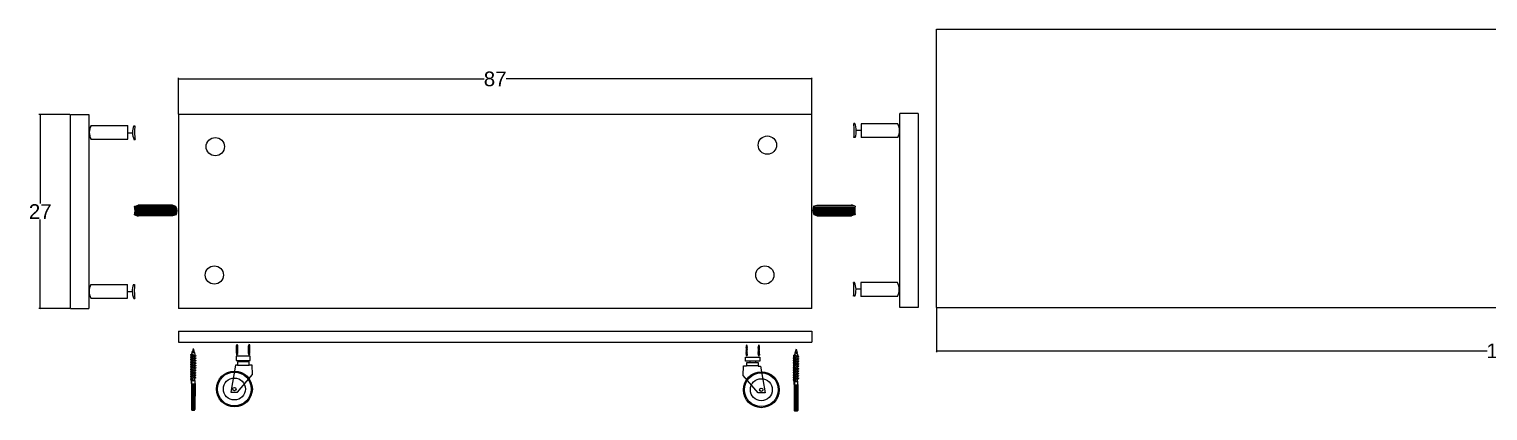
# Model space of a CAD drawing. Header units: inches. Extents: x -8 to 1551, y -417 to 323.
# Drawn here: x 332.5 to 531.7, y -35.9 to 16.2 of the extents above; entities that cross this region are included whole.
import ezdxf

# ---------------------------------------------------------------- set-up
doc = ezdxf.new("R2010")
doc.units = ezdxf.units.IN
doc.header["$MEASUREMENT"] = 0
doc.linetypes.add('HIDDEN', pattern=[0.375, 0.25, -0.125])
doc.layers.add('NASCOSTE', color=1, linetype='HIDDEN')
doc.layers.add('OGGETTO', color=7, linetype='Continuous')
doc.styles.get("Standard").update_dxf_attribs({"font": 'Arial.ttf'})
doc.dimstyles.get("Standard").update_dxf_attribs({"dimtxt": 0.18, "dimasz": 0.18, "dimexe": 0.18, "dimexo": 0.0625, "dimgap": 0.09, "dimtad": 0, "dimtih": 1, "dimtoh": 1, "dimdec": 4, "dimzin": 0, "dimdsep": 46, "dimtxsty": 'Standard', "dimcen": 0.09, "dimadec": 0, "dimazin": 0, "dimtfac": 1, "dimtdec": 4, "dimtofl": 0, "dimtmove": 0, "dimatfit": 3, "dimfxl": 1, "dimtolj": 1, "dimtzin": 0, "dimarcsym": 0})

# ---------------------------------------------------------------- blocks, each defined once
blk = doc.blocks.new('_ArchTick')
at = {"color": 0, "linetype": 'ByBlock', "const_width": 0.15}
blk.add_lwpolyline([(-0.5, -0.5), (0.5, 0.5)], dxfattribs=at)
blk = doc.blocks.new('*D7')
at = {"color": 0, "lineweight": -2, "transparency": 16777216}
for p, q in [((456.38, -21.85), (456.38, -27.91)), ((611.38, -21.85), (611.38, -27.91)), ((456.38, -27.73), (531.58, -27.73)), ((611.38, -27.73), (535.99, -27.73))]:
    blk.add_line(p, q, dxfattribs=at)
at = {"layer": 'Defpoints', "color": 0, "transparency": 16777216}
for p in [(456.38, -21.78), (611.38, -21.78), (611.38, -27.73)]:
    blk.add_point(p, dxfattribs=at)
at = {"color": 0, "lineweight": -2, "transparency": 16777216, "xscale": 0.18, "yscale": 0.18, "zscale": 0.18, "rotation": 180}
blk.add_blockref('_ArchTick', (456.38, -27.73), dxfattribs=at)
at = {"color": 0, "lineweight": -2, "transparency": 16777216, "xscale": 0.18, "yscale": 0.18, "zscale": 0.18}
blk.add_blockref('_ArchTick', (611.38, -27.73), dxfattribs=at)
at = {"color": 0, "transparency": 16777216, "insert": (533.79, -27.73), "char_height": 2, "attachment_point": 5}
blk.add_mtext('\\A1;155', dxfattribs=at)
blk = doc.blocks.new('*D8')
at = {"color": 0, "lineweight": -2, "transparency": 16777216}
for p, q in [((338.08, 4.56), (333.84, 4.56)), ((334.02, 4.56), (334.02, -7.6)), ((334.02, -21.94), (334.02, -9.78)), ((338.08, -21.94), (333.84, -21.94))]:
    blk.add_line(p, q, dxfattribs=at)
at = {"layer": 'Defpoints', "color": 0, "transparency": 16777216}
for p in [(334.02, 4.56), (338.14, 4.56), (338.14, -21.94)]:
    blk.add_point(p, dxfattribs=at)
at = {"color": 0, "lineweight": -2, "transparency": 16777216, "xscale": 0.18, "yscale": 0.18, "zscale": 0.18}
for p, rotation in [((334.02, 4.56), 90), ((334.02, -21.94), 270)]:
    blk.add_blockref('_ArchTick', p, dxfattribs=dict(at, rotation=rotation))
at = {"color": 0, "transparency": 16777216, "insert": (334.02, -8.69), "char_height": 2, "attachment_point": 5}
blk.add_mtext('\\A1;27', dxfattribs=at)
blk = doc.blocks.new('*D9')
at = {"color": 0, "lineweight": -2, "transparency": 16777216}
for p, q in [((352.88, 4.62), (352.88, 9.59)), ((352.88, 9.41), (394.62, 9.41)), ((439.38, 9.41), (397.64, 9.41)), ((439.38, 4.62), (439.38, 9.59))]:
    blk.add_line(p, q, dxfattribs=at)
at = {"layer": 'Defpoints', "color": 0, "transparency": 16777216}
for p in [(439.38, 9.41), (352.88, 4.56), (439.38, 4.56)]:
    blk.add_point(p, dxfattribs=at)
at = {"color": 0, "lineweight": -2, "transparency": 16777216, "xscale": 0.18, "yscale": 0.18, "zscale": 0.18, "rotation": 180}
blk.add_blockref('_ArchTick', (352.88, 9.41), dxfattribs=at)
at = {"color": 0, "lineweight": -2, "transparency": 16777216, "xscale": 0.18, "yscale": 0.18, "zscale": 0.18}
blk.add_blockref('_ArchTick', (439.38, 9.41), dxfattribs=at)
at = {"color": 0, "transparency": 16777216, "insert": (396.13, 9.41), "char_height": 2, "attachment_point": 5}
blk.add_mtext('\\A1;87', dxfattribs=at)

msp = doc.modelspace()

# ---------------------------------------------------------------- linework, layer by layer
for p, q in [((456.38, -21.78), (456.38, 16.22)), ((456.38, 16.22), (611.38, 16.22)), ((338.14, -21.94), (338.14, 4.56)), ((338.14, 4.56), (340.64, 4.56)), ((340.64, 4.56), (340.64, -21.94)), ((439.38, 4.56), (352.88, 4.56)), ((352.88, 4.56), (352.88, -21.94)), ((439.38, -21.94), (439.38, 4.56)), ((453.88, 4.72), (451.38, 4.72)), ((451.38, -21.78), (451.38, 4.72)), ((453.88, 4.72), (453.88, -21.78)), ((340.97, 3.05), (345.97, 3.05)), ((345.97, 1.17), (345.97, 3.05)), ((345.97, 2.08), (346.62, 2.08)), ((346.79, 3.03), (346.79, 3.03)), ((346.79, 3.03), (346.94, 3.03)), ((445.25, 3.32), (445.1, 3.32)), ((446.09, 2.38), (445.44, 2.38)), ((451.09, 3.3), (446.09, 3.3)), ((446.09, 3.3), (446.09, 1.41)), ((340.97, 1.17), (345.97, 1.17)), ((346.82, 1.15), (346.97, 1.15)), ((445.27, 1.44), (445.12, 1.44)), ((445.28, 1.44), (445.27, 1.44)), ((451.09, 1.41), (446.09, 1.41)), ((346.9, -8.02), (347.39, -7.84)), ((352.09, -7.81), (347.39, -7.84)), ((352.55, -7.99), (352.09, -7.81)), ((439.6, -7.98), (440.1, -7.8)), ((439.82, -7.9), (445.1, -7.88)), ((440.1, -7.8), (444.79, -7.78)), ((445.29, -7.95), (444.79, -7.78)), ((352.55, -7.99), (346.9, -8.02)), ((346.9, -9.16), (347.4, -9.33)), ((352.63, -8.17), (346.93, -8.18)), ((352.63, -9.03), (346.93, -9.04)), ((352.69, -8.34), (346.95, -8.35)), ((352.68, -8.86), (346.95, -8.87)), ((352.71, -8.51), (346.96, -8.52)), ((352.71, -8.69), (346.96, -8.7)), ((352.37, -9.21), (347.1, -9.23)), ((352.1, -9.3), (347.4, -9.33)), ((352.59, -9.13), (352.1, -9.3)), ((439.48, -8.42), (445.23, -8.41)), ((439.48, -8.6), (445.23, -8.59)), ((439.51, -8.25), (445.24, -8.24)), ((439.51, -8.77), (445.24, -8.76)), ((439.56, -8.08), (445.26, -8.07)), ((439.56, -8.94), (445.26, -8.93)), ((439.64, -9.11), (445.29, -9.09)), ((439.64, -9.11), (440.1, -9.29)), ((440.1, -9.29), (444.8, -9.27)), ((445.29, -9.09), (444.8, -9.27)), ((340.93, -18.64), (345.93, -18.64)), ((345.93, -20.53), (345.93, -18.64)), ((345.93, -19.61), (346.58, -19.61)), ((346.74, -18.67), (346.75, -18.67)), ((346.75, -18.67), (346.9, -18.67)), ((445.2, -18.37), (445.05, -18.37)), ((446.05, -19.31), (445.4, -19.31)), ((451.05, -18.4), (446.05, -18.4)), ((446.05, -18.4), (446.05, -20.28)), ((340.93, -20.53), (345.93, -20.53)), ((346.78, -20.55), (346.93, -20.55)), ((445.23, -20.26), (445.08, -20.26)), ((445.23, -20.26), (445.23, -20.26)), ((451.05, -20.28), (446.05, -20.28)), ((453.88, -21.78), (451.38, -21.78)), ((456.38, -21.78), (611.38, -21.78)), ((338.14, -21.94), (340.64, -21.94)), ((439.38, -21.94), (352.88, -21.94)), ((352.88, -25.03), (439.38, -25.03)), ((352.88, -25.03), (352.88, -26.53)), ((439.38, -25.03), (439.38, -26.53)), ((352.88, -26.53), (439.38, -26.53)), ((360.66, -29.69), (360.02, -33.35)), ((360.97, -29.69), (360.66, -29.69)), ((360.8, -28.19), (360.8, -28.23)), ((360.95, -28.19), (360.95, -28.23)), ((361.32, -29.05), (361.34, -29.21)), ((362.1, -29), (362.1, -29.24)), ((362.46, -28.19), (362.46, -28.23)), ((362.95, -29.66), (362.57, -29.66)), ((362.6, -28.19), (362.6, -28.23)), ((363, -30.96), (362.95, -29.66)), ((430, -31.07), (430.05, -29.77)), ((430.05, -29.77), (430.43, -29.77)), ((430.4, -28.29), (430.4, -28.34)), ((430.54, -28.29), (430.54, -28.34)), ((430.9, -29.1), (430.9, -29.34)), ((431.68, -29.15), (431.66, -29.32)), ((432.04, -29.79), (432.34, -29.79)), ((432.06, -28.29), (432.06, -28.33)), ((432.2, -28.29), (432.2, -28.33)), ((432.34, -29.79), (432.98, -33.45)), ((360.97, -33.35), (363, -30.96)), ((432.04, -33.45), (430, -31.07)), ((360.02, -33.35), (360.97, -33.35)), ((432.98, -33.45), (432.04, -33.45))]:
    msp.add_line(p, q)
at = {"color": 7}
for p, q in [((354.78, -27.88), (354.69, -28.15)), ((354.91, -27.93), (354.73, -27.86)), ((354.73, -27.86), (355.1, -27.92)), ((354.91, -27.39), (354.8, -27.81)), ((354.94, -27.86), (354.8, -27.81)), ((354.91, -27.39), (355.05, -27.9)), ((354.94, -27.86), (355.1, -27.92)), ((360.77, -27.04), (360.82, -27.01)), ((360.88, -27.08), (360.77, -27.04)), ((360.77, -27.04), (360.99, -27.08)), ((360.77, -27.14), (360.82, -27.11)), ((360.88, -27.18), (360.77, -27.14)), ((360.77, -27.14), (360.99, -27.17)), ((360.77, -27.24), (360.82, -27.21)), ((360.88, -27.28), (360.77, -27.24)), ((360.77, -27.24), (360.99, -27.27)), ((360.77, -27.33), (360.82, -27.3)), ((360.88, -27.37), (360.77, -27.33)), ((360.77, -27.33), (360.99, -27.37)), ((360.77, -27.43), (360.82, -27.4)), ((360.88, -27.47), (360.77, -27.43)), ((360.77, -27.43), (360.99, -27.46)), ((360.77, -27.52), (360.82, -27.49)), ((360.88, -27.56), (360.77, -27.52)), ((360.77, -27.52), (360.99, -27.56)), ((360.77, -27.62), (360.82, -27.59)), ((360.88, -27.66), (360.77, -27.62)), ((360.77, -27.62), (360.99, -27.65)), ((360.77, -27.72), (360.82, -27.69)), ((360.88, -27.76), (360.77, -27.72)), ((360.77, -27.72), (360.99, -27.75)), ((360.77, -27.81), (360.82, -27.78)), ((360.88, -27.85), (360.77, -27.81)), ((360.77, -27.81), (360.99, -27.85)), ((360.77, -27.91), (360.82, -27.88)), ((360.8, -27.11), (360.8, -27.06)), ((360.8, -27.21), (360.8, -27.16)), ((360.8, -27.3), (360.8, -27.25)), ((360.8, -27.4), (360.8, -27.35)), ((360.8, -27.49), (360.8, -27.44)), ((360.8, -27.59), (360.8, -27.54)), ((360.8, -27.69), (360.8, -27.64)), ((360.8, -27.78), (360.8, -27.73)), ((360.8, -27.88), (360.8, -27.83)), ((360.85, -26.93), (360.82, -27.01)), ((360.9, -27.04), (360.82, -27.01)), ((360.82, -27.11), (360.82, -27.06)), ((360.9, -27.14), (360.82, -27.11)), ((360.82, -27.21), (360.82, -27.16)), ((360.9, -27.24), (360.82, -27.21)), ((360.82, -27.3), (360.82, -27.25)), ((360.9, -27.33), (360.82, -27.3)), ((360.82, -27.4), (360.82, -27.35)), ((360.9, -27.43), (360.82, -27.4)), ((360.82, -27.49), (360.82, -27.44)), ((360.9, -27.52), (360.82, -27.49)), ((360.82, -27.59), (360.82, -27.54)), ((360.9, -27.62), (360.82, -27.59)), ((360.82, -27.69), (360.82, -27.64)), ((360.9, -27.71), (360.82, -27.69)), ((360.82, -27.78), (360.82, -27.73)), ((360.9, -27.81), (360.82, -27.78)), ((360.82, -27.88), (360.82, -27.83)), ((360.9, -27.91), (360.82, -27.88)), ((360.88, -26.95), (360.83, -26.93)), ((360.83, -26.93), (360.94, -26.95)), ((360.88, -26.79), (360.85, -26.91)), ((360.89, -26.93), (360.85, -26.91)), ((360.88, -26.79), (360.92, -26.94)), ((360.88, -26.95), (360.92, -26.96)), ((360.88, -27.08), (360.95, -27.11)), ((360.88, -27.18), (360.95, -27.2)), ((360.88, -27.28), (360.95, -27.3)), ((360.88, -27.37), (360.95, -27.4)), ((360.88, -27.47), (360.95, -27.49)), ((360.88, -27.56), (360.95, -27.59)), ((360.88, -27.66), (360.95, -27.68)), ((360.88, -27.76), (360.95, -27.78)), ((360.88, -27.85), (360.95, -27.88)), ((360.89, -26.93), (360.94, -26.95)), ((360.9, -27.04), (360.99, -27.08)), ((360.9, -27.14), (360.99, -27.17)), ((360.9, -27.24), (360.99, -27.27)), ((360.9, -27.33), (360.99, -27.37)), ((360.9, -27.43), (360.99, -27.46)), ((360.9, -27.52), (360.99, -27.56)), ((360.9, -27.62), (360.99, -27.65)), ((360.9, -27.71), (360.99, -27.75)), ((360.9, -27.81), (360.99, -27.85)), ((360.92, -26.96), (360.94, -26.95)), ((360.93, -26.95), (360.95, -27.04)), ((360.95, -27.04), (360.95, -27.06)), ((360.95, -27.11), (360.99, -27.08)), ((360.95, -27.11), (360.95, -27.16)), ((360.95, -27.2), (360.99, -27.17)), ((360.95, -27.2), (360.95, -27.25)), ((360.95, -27.3), (360.99, -27.27)), ((360.95, -27.3), (360.95, -27.35)), ((360.95, -27.4), (360.99, -27.37)), ((360.95, -27.4), (360.95, -27.45)), ((360.95, -27.49), (360.99, -27.46)), ((360.95, -27.49), (360.95, -27.54)), ((360.95, -27.59), (360.99, -27.56)), ((360.95, -27.59), (360.95, -27.64)), ((360.95, -27.68), (360.99, -27.65)), ((360.95, -27.68), (360.95, -27.73)), ((360.95, -27.78), (360.99, -27.75)), ((360.95, -27.78), (360.95, -27.83)), ((360.95, -27.88), (360.99, -27.85)), ((360.95, -27.88), (360.95, -27.93)), ((362.43, -27.05), (362.48, -27.02)), ((362.54, -27.09), (362.43, -27.05)), ((362.43, -27.05), (362.65, -27.08)), ((362.43, -27.14), (362.47, -27.11)), ((362.54, -27.18), (362.43, -27.14)), ((362.43, -27.14), (362.65, -27.18)), ((362.43, -27.24), (362.47, -27.21)), ((362.54, -27.28), (362.43, -27.24)), ((362.43, -27.24), (362.65, -27.27)), ((362.43, -27.34), (362.47, -27.31)), ((362.54, -27.38), (362.43, -27.34)), ((362.43, -27.34), (362.65, -27.37)), ((362.43, -27.43), (362.47, -27.4)), ((362.54, -27.47), (362.43, -27.43)), ((362.43, -27.43), (362.65, -27.47)), ((362.43, -27.53), (362.47, -27.5)), ((362.54, -27.57), (362.43, -27.53)), ((362.43, -27.53), (362.65, -27.56)), ((362.43, -27.62), (362.47, -27.59)), ((362.54, -27.66), (362.43, -27.62)), ((362.43, -27.62), (362.65, -27.66)), ((362.43, -27.72), (362.47, -27.69)), ((362.54, -27.76), (362.43, -27.72)), ((362.43, -27.72), (362.65, -27.75)), ((362.43, -27.82), (362.47, -27.79)), ((362.54, -27.86), (362.43, -27.82)), ((362.43, -27.82), (362.65, -27.85)), ((362.46, -27.11), (362.46, -27.06)), ((362.46, -27.21), (362.46, -27.16)), ((362.46, -27.31), (362.46, -27.26)), ((362.46, -27.4), (362.46, -27.35)), ((362.46, -27.5), (362.46, -27.45)), ((362.46, -27.59), (362.46, -27.54)), ((362.46, -27.69), (362.46, -27.64)), ((362.46, -27.79), (362.46, -27.74)), ((362.46, -27.88), (362.46, -27.83)), ((362.47, -27.21), (362.47, -27.16)), ((362.56, -27.24), (362.47, -27.21)), ((362.47, -27.31), (362.47, -27.26)), ((362.55, -27.34), (362.47, -27.31)), ((362.47, -27.4), (362.47, -27.35)), ((362.55, -27.43), (362.47, -27.4)), ((362.47, -27.5), (362.47, -27.45)), ((362.55, -27.53), (362.47, -27.5)), ((362.47, -27.59), (362.47, -27.54)), ((362.55, -27.62), (362.47, -27.59)), ((362.47, -27.69), (362.47, -27.64)), ((362.55, -27.72), (362.47, -27.69)), ((362.47, -27.79), (362.47, -27.74)), ((362.55, -27.81), (362.47, -27.79)), ((362.47, -27.88), (362.47, -27.83)), ((362.5, -26.94), (362.48, -27.02)), ((362.56, -27.05), (362.48, -27.02)), ((362.47, -27.11), (362.48, -27.06)), ((362.56, -27.14), (362.47, -27.11)), ((362.54, -26.95), (362.49, -26.93)), ((362.49, -26.93), (362.6, -26.95)), ((362.54, -26.8), (362.51, -26.92)), ((362.55, -26.93), (362.51, -26.92)), ((362.54, -26.8), (362.58, -26.94)), ((362.54, -26.95), (362.57, -26.96)), ((362.54, -27.09), (362.61, -27.11)), ((362.54, -27.18), (362.61, -27.21)), ((362.54, -27.28), (362.61, -27.3)), ((362.54, -27.38), (362.61, -27.4)), ((362.54, -27.47), (362.6, -27.5)), ((362.54, -27.57), (362.6, -27.59)), ((362.54, -27.66), (362.6, -27.69)), ((362.54, -27.76), (362.6, -27.78)), ((362.54, -27.86), (362.6, -27.88)), ((362.55, -26.93), (362.6, -26.95)), ((362.55, -27.34), (362.65, -27.37)), ((362.55, -27.43), (362.65, -27.47)), ((362.55, -27.53), (362.65, -27.56)), ((362.55, -27.62), (362.65, -27.66)), ((362.55, -27.72), (362.65, -27.75)), ((362.55, -27.81), (362.65, -27.85)), ((362.56, -27.05), (362.65, -27.08)), ((362.56, -27.14), (362.65, -27.18)), ((362.56, -27.24), (362.65, -27.27)), ((362.57, -26.96), (362.6, -26.95)), ((362.58, -26.96), (362.61, -27.04)), ((362.6, -27.59), (362.65, -27.56)), ((362.6, -27.59), (362.6, -27.64)), ((362.6, -27.69), (362.65, -27.66)), ((362.6, -27.69), (362.6, -27.74)), ((362.6, -27.78), (362.65, -27.75)), ((362.6, -27.78), (362.6, -27.83)), ((362.6, -27.88), (362.65, -27.85)), ((362.6, -27.88), (362.6, -27.93)), ((362.61, -27.04), (362.61, -27.07)), ((362.61, -27.11), (362.65, -27.08)), ((362.61, -27.11), (362.61, -27.16)), ((362.61, -27.21), (362.65, -27.18)), ((362.61, -27.21), (362.61, -27.26)), ((362.61, -27.3), (362.65, -27.27)), ((362.61, -27.3), (362.61, -27.35)), ((362.61, -27.4), (362.65, -27.37)), ((362.61, -27.4), (362.6, -27.45)), ((362.6, -27.5), (362.65, -27.47)), ((362.6, -27.5), (362.6, -27.55)), ((430.57, -27.15), (430.35, -27.19)), ((430.45, -27.15), (430.35, -27.19)), ((430.4, -27.22), (430.35, -27.19)), ((430.57, -27.25), (430.35, -27.28)), ((430.45, -27.25), (430.35, -27.28)), ((430.4, -27.31), (430.35, -27.28)), ((430.57, -27.34), (430.35, -27.38)), ((430.45, -27.34), (430.35, -27.38)), ((430.4, -27.41), (430.35, -27.38)), ((430.45, -27.44), (430.35, -27.47)), ((430.57, -27.44), (430.35, -27.47)), ((430.4, -27.5), (430.35, -27.47)), ((430.45, -27.53), (430.35, -27.57)), ((430.57, -27.54), (430.35, -27.57)), ((430.4, -27.6), (430.35, -27.57)), ((430.45, -27.63), (430.35, -27.67)), ((430.57, -27.63), (430.35, -27.67)), ((430.4, -27.7), (430.35, -27.67)), ((430.45, -27.73), (430.35, -27.76)), ((430.57, -27.73), (430.35, -27.76)), ((430.4, -27.79), (430.35, -27.76)), ((430.45, -27.82), (430.35, -27.86)), ((430.57, -27.82), (430.35, -27.86)), ((430.4, -27.89), (430.35, -27.86)), ((430.42, -27.06), (430.4, -27.14)), ((430.4, -27.14), (430.4, -27.17)), ((430.46, -27.19), (430.4, -27.22)), ((430.4, -27.22), (430.4, -27.27)), ((430.46, -27.29), (430.4, -27.31)), ((430.4, -27.31), (430.4, -27.36)), ((430.46, -27.38), (430.4, -27.41)), ((430.4, -27.41), (430.4, -27.46)), ((430.46, -27.48), (430.4, -27.5)), ((430.4, -27.5), (430.4, -27.55)), ((430.46, -27.58), (430.4, -27.6)), ((430.4, -27.6), (430.4, -27.65)), ((430.46, -27.67), (430.4, -27.7)), ((430.4, -27.7), (430.4, -27.75)), ((430.46, -27.77), (430.4, -27.79)), ((430.4, -27.79), (430.4, -27.84)), ((430.46, -27.86), (430.4, -27.89)), ((430.52, -27.04), (430.41, -27.05)), ((430.45, -27.04), (430.41, -27.05)), ((430.43, -27.07), (430.41, -27.05)), ((430.46, -26.9), (430.42, -27.05)), ((430.46, -27.06), (430.43, -27.07)), ((430.45, -27.04), (430.49, -27.02)), ((430.45, -27.15), (430.53, -27.12)), ((430.45, -27.25), (430.53, -27.22)), ((430.45, -27.34), (430.53, -27.31)), ((430.45, -27.44), (430.53, -27.41)), ((430.45, -27.53), (430.53, -27.51)), ((430.45, -27.63), (430.53, -27.6)), ((430.45, -27.73), (430.53, -27.7)), ((430.45, -27.82), (430.53, -27.79)), ((430.46, -26.9), (430.49, -27.02)), ((430.46, -27.06), (430.52, -27.04)), ((430.46, -27.19), (430.57, -27.15)), ((430.46, -27.29), (430.57, -27.25)), ((430.46, -27.38), (430.57, -27.34)), ((430.46, -27.48), (430.57, -27.44)), ((430.46, -27.58), (430.57, -27.54)), ((430.46, -27.67), (430.57, -27.63)), ((430.46, -27.77), (430.57, -27.73)), ((430.46, -27.86), (430.57, -27.82)), ((430.5, -27.04), (430.53, -27.12)), ((430.57, -27.15), (430.53, -27.12)), ((430.53, -27.22), (430.53, -27.17)), ((430.57, -27.25), (430.53, -27.22)), ((430.53, -27.31), (430.53, -27.26)), ((430.57, -27.34), (430.53, -27.31)), ((430.53, -27.41), (430.53, -27.36)), ((430.57, -27.44), (430.53, -27.41)), ((430.53, -27.51), (430.53, -27.46)), ((430.57, -27.54), (430.53, -27.51)), ((430.53, -27.6), (430.53, -27.55)), ((430.57, -27.63), (430.53, -27.6)), ((430.53, -27.7), (430.53, -27.65)), ((430.57, -27.73), (430.53, -27.7)), ((430.53, -27.79), (430.53, -27.74)), ((430.57, -27.82), (430.53, -27.79)), ((430.53, -27.89), (430.53, -27.84)), ((430.54, -27.22), (430.54, -27.17)), ((430.54, -27.31), (430.54, -27.26)), ((430.54, -27.41), (430.54, -27.36)), ((430.54, -27.51), (430.54, -27.46)), ((430.54, -27.6), (430.54, -27.55)), ((430.54, -27.7), (430.54, -27.65)), ((430.54, -27.79), (430.54, -27.74)), ((430.54, -27.89), (430.54, -27.84)), ((432.23, -27.15), (432.01, -27.18)), ((432.1, -27.15), (432.01, -27.18)), ((432.05, -27.21), (432.01, -27.18)), ((432.23, -27.24), (432.01, -27.28)), ((432.1, -27.24), (432.01, -27.28)), ((432.05, -27.31), (432.01, -27.28)), ((432.23, -27.34), (432.01, -27.37)), ((432.1, -27.34), (432.01, -27.37)), ((432.05, -27.4), (432.01, -27.37)), ((432.1, -27.43), (432.01, -27.47)), ((432.23, -27.44), (432.01, -27.47)), ((432.05, -27.5), (432.01, -27.47)), ((432.1, -27.53), (432.01, -27.57)), ((432.23, -27.53), (432.01, -27.57)), ((432.05, -27.6), (432.01, -27.57)), ((432.1, -27.63), (432.01, -27.66)), ((432.23, -27.63), (432.01, -27.66)), ((432.05, -27.69), (432.01, -27.66)), ((432.1, -27.72), (432.01, -27.76)), ((432.23, -27.72), (432.01, -27.76)), ((432.05, -27.79), (432.01, -27.76)), ((432.1, -27.82), (432.01, -27.85)), ((432.23, -27.82), (432.01, -27.85)), ((432.05, -27.88), (432.01, -27.85)), ((432.08, -27.06), (432.05, -27.14)), ((432.05, -27.14), (432.05, -27.17)), ((432.12, -27.19), (432.05, -27.21)), ((432.05, -27.21), (432.05, -27.26)), ((432.12, -27.28), (432.05, -27.31)), ((432.05, -27.31), (432.05, -27.36)), ((432.12, -27.38), (432.05, -27.4)), ((432.05, -27.4), (432.05, -27.45)), ((432.12, -27.48), (432.05, -27.5)), ((432.05, -27.5), (432.05, -27.55)), ((432.12, -27.57), (432.05, -27.6)), ((432.05, -27.6), (432.05, -27.65)), ((432.12, -27.67), (432.05, -27.69)), ((432.05, -27.69), (432.05, -27.74)), ((432.12, -27.76), (432.05, -27.79)), ((432.05, -27.79), (432.05, -27.84)), ((432.12, -27.86), (432.05, -27.88)), ((432.17, -27.03), (432.06, -27.05)), ((432.11, -27.03), (432.06, -27.05)), ((432.09, -27.06), (432.06, -27.05)), ((432.12, -26.9), (432.08, -27.04)), ((432.12, -27.05), (432.09, -27.06)), ((432.1, -27.15), (432.18, -27.12)), ((432.1, -27.24), (432.18, -27.21)), ((432.1, -27.34), (432.18, -27.31)), ((432.1, -27.43), (432.18, -27.41)), ((432.1, -27.53), (432.18, -27.5)), ((432.1, -27.63), (432.18, -27.6)), ((432.1, -27.72), (432.18, -27.69)), ((432.1, -27.82), (432.18, -27.79)), ((432.11, -27.03), (432.15, -27.02)), ((432.12, -26.9), (432.15, -27.02)), ((432.12, -27.05), (432.17, -27.03)), ((432.12, -27.19), (432.23, -27.15)), ((432.12, -27.28), (432.23, -27.24)), ((432.12, -27.38), (432.23, -27.34)), ((432.12, -27.48), (432.23, -27.44)), ((432.12, -27.57), (432.23, -27.53)), ((432.12, -27.67), (432.23, -27.63)), ((432.12, -27.76), (432.23, -27.72)), ((432.12, -27.86), (432.23, -27.82)), ((432.16, -27.04), (432.18, -27.12)), ((432.23, -27.15), (432.18, -27.12)), ((432.18, -27.21), (432.18, -27.16)), ((432.23, -27.24), (432.18, -27.21)), ((432.18, -27.31), (432.18, -27.26)), ((432.23, -27.34), (432.18, -27.31)), ((432.18, -27.41), (432.18, -27.36)), ((432.23, -27.44), (432.18, -27.41)), ((432.18, -27.5), (432.18, -27.45)), ((432.23, -27.53), (432.18, -27.5)), ((432.18, -27.6), (432.18, -27.55)), ((432.23, -27.63), (432.18, -27.6)), ((432.18, -27.69), (432.18, -27.64)), ((432.23, -27.72), (432.18, -27.69)), ((432.18, -27.79), (432.18, -27.74)), ((432.23, -27.82), (432.18, -27.79)), ((432.18, -27.89), (432.18, -27.84)), ((432.2, -27.21), (432.2, -27.16)), ((432.2, -27.31), (432.2, -27.26)), ((432.2, -27.41), (432.2, -27.36)), ((432.2, -27.5), (432.2, -27.45)), ((432.2, -27.6), (432.2, -27.55)), ((432.2, -27.69), (432.2, -27.64)), ((432.2, -27.79), (432.2, -27.74)), ((432.2, -27.89), (432.2, -27.84)), ((437.21, -27.5), (437.1, -27.92)), ((437.21, -27.5), (437.35, -28.01)), ((354.53, -28.92), (354.69, -28.82)), ((354.91, -29.06), (354.53, -28.92)), ((354.53, -28.92), (355.29, -29.04)), ((354.53, -29.25), (354.69, -29.15)), ((354.91, -29.39), (354.53, -29.25)), ((354.53, -29.25), (355.29, -29.37)), ((354.53, -29.59), (354.68, -29.48)), ((354.91, -29.72), (354.53, -29.59)), ((354.53, -29.59), (355.29, -29.7)), ((354.53, -29.92), (354.68, -29.81)), ((354.54, -28.26), (354.69, -28.15)), ((354.91, -28.4), (354.54, -28.26)), ((354.54, -28.26), (355.29, -28.38)), ((354.54, -28.59), (354.69, -28.49)), ((354.91, -28.73), (354.54, -28.59)), ((354.54, -28.59), (355.29, -28.71)), ((354.63, -28.49), (354.63, -28.31)), ((354.63, -28.82), (354.63, -28.65)), ((354.63, -29.15), (354.63, -28.98)), ((354.63, -29.48), (354.63, -29.31)), ((354.63, -29.81), (354.63, -29.64)), ((354.68, -29.48), (354.68, -29.31)), ((354.96, -29.58), (354.68, -29.48)), ((354.68, -29.81), (354.68, -29.64)), ((354.96, -29.91), (354.68, -29.81)), ((354.96, -28.26), (354.69, -28.15)), ((354.69, -28.49), (354.69, -28.31)), ((354.96, -28.59), (354.69, -28.49)), ((354.69, -28.82), (354.69, -28.65)), ((354.96, -28.92), (354.69, -28.82)), ((354.69, -29.15), (354.69, -28.98)), ((354.96, -29.25), (354.69, -29.15)), ((354.91, -27.93), (355.03, -27.97)), ((354.91, -28.4), (355.14, -28.48)), ((354.91, -28.73), (355.14, -28.81)), ((354.91, -29.06), (355.14, -29.14)), ((354.91, -29.39), (355.14, -29.47)), ((354.91, -29.72), (355.14, -29.81)), ((354.96, -28.26), (355.29, -28.38)), ((354.96, -28.59), (355.29, -28.71)), ((354.96, -28.92), (355.29, -29.04)), ((354.96, -29.25), (355.29, -29.37)), ((354.96, -29.58), (355.29, -29.7)), ((355.03, -27.97), (355.1, -27.92)), ((355.06, -27.95), (355.14, -28.23)), ((355.14, -28.23), (355.14, -28.32)), ((355.14, -28.48), (355.29, -28.38)), ((355.14, -28.48), (355.14, -28.65)), ((355.14, -28.81), (355.29, -28.71)), ((355.14, -28.81), (355.14, -28.98)), ((355.14, -29.14), (355.29, -29.04)), ((355.14, -29.14), (355.14, -29.31)), ((355.14, -29.47), (355.29, -29.37)), ((355.14, -29.47), (355.14, -29.65)), ((355.14, -29.81), (355.29, -29.7)), ((355.14, -29.81), (355.14, -29.98)), ((360.88, -27.95), (360.77, -27.91)), ((360.77, -27.91), (360.99, -27.94)), ((360.77, -28), (360.82, -27.97)), ((360.77, -28), (360.88, -28.02)), ((360.87, -28.04), (360.77, -28)), ((360.8, -28.05), (360.8, -27.92)), ((360.82, -28.05), (360.82, -27.92)), ((360.87, -27.99), (360.82, -27.97)), ((360.88, -27.95), (360.95, -27.97)), ((360.9, -27.91), (360.99, -27.94)), ((360.95, -27.97), (360.99, -27.94)), ((360.95, -28.06), (360.95, -27.97)), ((362.43, -27.91), (362.47, -27.88)), ((362.54, -27.95), (362.43, -27.91)), ((362.43, -27.91), (362.65, -27.95)), ((362.43, -28.01), (362.47, -27.98)), ((362.43, -28.01), (362.54, -28.03)), ((362.52, -28.04), (362.43, -28.01)), ((362.46, -28.06), (362.46, -27.93)), ((362.55, -27.91), (362.47, -27.88)), ((362.47, -28.06), (362.47, -27.93)), ((362.53, -28), (362.47, -27.98)), ((362.54, -27.95), (362.6, -27.98)), ((362.55, -27.91), (362.65, -27.95)), ((362.6, -27.98), (362.65, -27.95)), ((362.6, -28.06), (362.6, -27.98)), ((430.57, -27.92), (430.35, -27.95)), ((430.45, -27.92), (430.35, -27.95)), ((430.4, -27.98), (430.35, -27.95)), ((430.45, -28.01), (430.35, -28.05)), ((430.57, -28.02), (430.35, -28.05)), ((430.4, -28.08), (430.35, -28.05)), ((430.4, -27.89), (430.4, -27.94)), ((430.46, -27.96), (430.4, -27.98)), ((430.4, -27.98), (430.4, -28.03)), ((430.46, -28.06), (430.4, -28.08)), ((430.4, -28.16), (430.4, -28.08)), ((430.45, -27.92), (430.53, -27.89)), ((430.45, -28.01), (430.53, -27.99)), ((430.46, -27.96), (430.57, -27.92)), ((430.46, -28.06), (430.57, -28.02)), ((430.57, -28.11), (430.46, -28.13)), ((430.48, -28.1), (430.53, -28.08)), ((430.48, -28.15), (430.57, -28.11)), ((430.57, -27.92), (430.53, -27.89)), ((430.53, -27.99), (430.53, -27.94)), ((430.57, -28.02), (430.53, -27.99)), ((430.53, -28.16), (430.53, -28.03)), ((430.57, -28.11), (430.53, -28.08)), ((430.54, -27.99), (430.54, -27.94)), ((430.54, -28.16), (430.54, -28.03)), ((432.11, -27.91), (432.01, -27.95)), ((432.23, -27.92), (432.01, -27.95)), ((432.05, -27.98), (432.01, -27.95)), ((432.11, -28.01), (432.01, -28.04)), ((432.23, -28.01), (432.01, -28.04)), ((432.05, -28.08), (432.01, -28.04)), ((432.05, -27.88), (432.05, -27.93)), ((432.12, -27.96), (432.05, -27.98)), ((432.05, -27.98), (432.05, -28.03)), ((432.12, -28.05), (432.05, -28.08)), ((432.06, -28.16), (432.05, -28.08)), ((432.11, -27.91), (432.18, -27.89)), ((432.11, -28.01), (432.19, -27.98)), ((432.12, -27.96), (432.23, -27.92)), ((432.12, -28.05), (432.23, -28.01)), ((432.23, -28.11), (432.12, -28.13)), ((432.13, -28.1), (432.18, -28.08)), ((432.14, -28.14), (432.23, -28.11)), ((432.23, -27.92), (432.18, -27.89)), ((432.19, -27.98), (432.18, -27.93)), ((432.23, -28.01), (432.19, -27.98)), ((432.19, -28.16), (432.19, -28.03)), ((432.23, -28.11), (432.18, -28.08)), ((432.2, -27.98), (432.2, -27.93)), ((432.2, -28.16), (432.2, -28.03)), ((436.83, -28.7), (436.99, -28.6)), ((437.21, -28.84), (436.83, -28.7)), ((436.83, -28.7), (437.59, -28.82)), ((436.83, -29.03), (436.98, -28.93)), ((437.21, -29.17), (436.83, -29.03)), ((436.83, -29.03), (437.59, -29.15)), ((436.83, -29.37), (436.98, -29.26)), ((437.21, -29.5), (436.83, -29.37)), ((436.83, -29.37), (437.59, -29.48)), ((436.83, -29.7), (436.98, -29.59)), ((437.21, -29.83), (436.83, -29.7)), ((436.83, -29.7), (437.59, -29.81)), ((436.84, -28.37), (436.99, -28.27)), ((437.21, -28.51), (436.84, -28.37)), ((436.84, -28.37), (437.59, -28.49)), ((436.93, -28.6), (436.93, -28.43)), ((436.93, -28.93), (436.93, -28.76)), ((436.93, -29.26), (436.93, -29.09)), ((436.93, -29.59), (436.93, -29.42)), ((436.93, -29.92), (436.93, -29.75)), ((436.98, -28.93), (436.99, -28.76)), ((437.26, -29.03), (436.98, -28.93)), ((436.98, -29.26), (436.98, -29.09)), ((437.26, -29.36), (436.98, -29.26)), ((436.98, -29.59), (436.98, -29.42)), ((437.26, -29.69), (436.98, -29.59)), ((436.98, -29.92), (436.98, -29.75)), ((437.08, -27.99), (436.99, -28.27)), ((437.26, -28.37), (436.99, -28.27)), ((436.99, -28.6), (436.99, -28.43)), ((437.26, -28.7), (436.99, -28.6)), ((437.21, -28.04), (437.02, -27.97)), ((437.02, -27.97), (437.4, -28.03)), ((437.24, -27.97), (437.1, -27.92)), ((437.21, -28.04), (437.33, -28.08)), ((437.21, -28.51), (437.44, -28.59)), ((437.21, -28.84), (437.44, -28.92)), ((437.21, -29.17), (437.44, -29.25)), ((437.21, -29.5), (437.44, -29.59)), ((437.21, -29.83), (437.43, -29.92)), ((437.24, -27.97), (437.4, -28.03)), ((437.26, -28.37), (437.59, -28.49)), ((437.26, -28.7), (437.59, -28.82)), ((437.26, -29.03), (437.59, -29.15)), ((437.26, -29.36), (437.59, -29.48)), ((437.26, -29.69), (437.59, -29.81)), ((437.33, -28.08), (437.4, -28.03)), ((437.36, -28.06), (437.44, -28.34)), ((437.43, -29.92), (437.59, -29.81)), ((437.44, -28.34), (437.44, -28.43)), ((437.44, -28.59), (437.59, -28.49)), ((437.44, -28.59), (437.44, -28.76)), ((437.44, -28.92), (437.59, -28.82)), ((437.44, -28.92), (437.44, -29.09)), ((437.44, -29.25), (437.59, -29.15)), ((437.44, -29.25), (437.44, -29.43)), ((437.44, -29.59), (437.59, -29.48)), ((437.44, -29.59), (437.44, -29.76)), ((354.91, -30.06), (354.53, -29.92)), ((354.53, -29.92), (355.29, -30.03)), ((354.53, -30.25), (354.68, -30.14)), ((354.91, -30.39), (354.53, -30.25)), ((354.53, -30.25), (355.29, -30.36)), ((354.53, -30.58), (354.68, -30.47)), ((354.91, -30.72), (354.53, -30.58)), ((354.53, -30.58), (355.28, -30.7)), ((354.53, -30.91), (354.68, -30.81)), ((354.91, -31.05), (354.53, -30.91)), ((354.53, -30.91), (355.28, -31.03)), ((354.53, -31.24), (354.68, -31.14)), ((354.91, -31.38), (354.53, -31.24)), ((354.53, -31.24), (355.28, -31.36)), ((354.53, -31.58), (354.68, -31.47)), ((354.53, -31.58), (354.91, -31.64)), ((354.85, -31.7), (354.53, -31.58)), ((354.63, -30.14), (354.63, -29.97)), ((354.63, -30.47), (354.63, -30.3)), ((354.63, -30.81), (354.63, -30.64)), ((354.63, -31.14), (354.63, -30.97)), ((354.63, -31.75), (354.63, -31.3)), ((354.68, -30.14), (354.68, -29.97)), ((354.96, -30.25), (354.68, -30.14)), ((354.68, -30.47), (354.68, -30.3)), ((354.96, -30.58), (354.68, -30.47)), ((354.68, -30.81), (354.68, -30.64)), ((354.96, -30.91), (354.68, -30.81)), ((354.68, -31.14), (354.68, -30.97)), ((354.96, -31.24), (354.68, -31.14)), ((354.68, -31.75), (354.68, -31.3)), ((354.86, -31.54), (354.68, -31.47)), ((354.91, -30.06), (355.14, -30.14)), ((354.91, -30.39), (355.13, -30.47)), ((354.91, -30.72), (355.13, -30.8)), ((354.91, -31.05), (355.13, -31.13)), ((354.91, -31.38), (355.13, -31.46)), ((354.96, -29.91), (355.29, -30.03)), ((354.96, -30.25), (355.29, -30.36)), ((354.96, -30.58), (355.28, -30.7)), ((354.96, -30.91), (355.28, -31.03)), ((354.96, -31.24), (355.28, -31.36)), ((355.14, -30.14), (355.13, -30.31)), ((355.13, -30.47), (355.29, -30.36)), ((355.13, -30.47), (355.13, -30.64)), ((355.13, -30.8), (355.28, -30.7)), ((355.13, -30.8), (355.13, -30.97)), ((355.13, -31.13), (355.28, -31.03)), ((355.13, -31.13), (355.13, -31.3)), ((355.13, -31.46), (355.28, -31.36)), ((355.13, -31.75), (355.13, -31.46)), ((355.14, -30.14), (355.29, -30.03)), ((436.83, -30.03), (436.98, -29.92)), ((437.21, -30.17), (436.83, -30.03)), ((436.83, -30.03), (437.59, -30.14)), ((436.83, -30.36), (436.98, -30.25)), ((437.21, -30.5), (436.83, -30.36)), ((436.83, -30.36), (437.58, -30.48)), ((436.83, -30.69), (436.98, -30.59)), ((437.21, -30.83), (436.83, -30.69)), ((436.83, -30.69), (437.58, -30.81)), ((436.83, -31.02), (436.98, -30.92)), ((437.21, -31.16), (436.83, -31.02)), ((436.83, -31.02), (437.58, -31.14)), ((436.83, -31.35), (436.98, -31.25)), ((437.21, -31.49), (436.83, -31.35)), ((436.83, -31.35), (437.58, -31.47)), ((436.83, -31.69), (436.98, -31.58)), ((436.83, -31.69), (437.21, -31.75)), ((437.15, -31.81), (436.83, -31.69)), ((436.93, -30.25), (436.93, -30.08)), ((436.93, -30.59), (436.93, -30.42)), ((436.93, -30.92), (436.93, -30.75)), ((436.93, -31.25), (436.93, -31.08)), ((436.93, -31.86), (436.93, -31.41)), ((437.26, -30.02), (436.98, -29.92)), ((436.98, -30.25), (436.98, -30.08)), ((437.26, -30.36), (436.98, -30.25)), ((436.98, -30.59), (436.98, -30.42)), ((437.26, -30.69), (436.98, -30.59)), ((436.98, -30.92), (436.98, -30.75)), ((437.26, -31.02), (436.98, -30.92)), ((436.98, -31.25), (436.98, -31.08)), ((437.26, -31.35), (436.98, -31.25)), ((436.98, -31.86), (436.98, -31.41)), ((437.16, -31.65), (436.98, -31.58)), ((437.21, -30.17), (437.43, -30.25)), ((437.21, -30.5), (437.43, -30.58)), ((437.21, -30.83), (437.43, -30.91)), ((437.21, -31.16), (437.43, -31.24)), ((437.21, -31.49), (437.43, -31.57)), ((437.26, -30.02), (437.59, -30.14)), ((437.26, -30.36), (437.58, -30.48)), ((437.26, -30.69), (437.58, -30.81)), ((437.26, -31.02), (437.58, -31.14)), ((437.26, -31.35), (437.58, -31.47)), ((437.43, -29.92), (437.43, -30.09)), ((437.43, -30.25), (437.59, -30.14)), ((437.43, -30.25), (437.43, -30.42)), ((437.43, -30.58), (437.58, -30.48)), ((437.43, -30.58), (437.43, -30.75)), ((437.43, -30.91), (437.58, -30.81)), ((437.43, -30.91), (437.43, -31.08)), ((437.43, -31.24), (437.58, -31.14)), ((437.43, -31.24), (437.43, -31.41)), ((437.43, -31.57), (437.58, -31.47)), ((437.43, -31.86), (437.43, -31.57))]:
    msp.add_line(p, q, dxfattribs=at)
at = {"color": 0}
for p, q in [((360.8, -28.05), (360.8, -28.19)), ((360.82, -28.05), (360.82, -28.19)), ((360.95, -28.06), (360.95, -28.19)), ((362.46, -28.06), (362.46, -28.19)), ((362.47, -28.06), (362.47, -28.2)), ((362.6, -28.06), (362.6, -28.19)), ((430.4, -28.16), (430.4, -28.29)), ((430.53, -28.16), (430.53, -28.3)), ((430.54, -28.16), (430.54, -28.29)), ((432.06, -28.16), (432.06, -28.29)), ((432.19, -28.16), (432.19, -28.3)), ((432.2, -28.16), (432.2, -28.29)), ((354.63, -31.75), (354.63, -32.2)), ((354.68, -31.75), (354.68, -32.2)), ((355.13, -31.75), (355.13, -32.2)), ((436.93, -31.86), (436.93, -32.31)), ((436.98, -31.86), (436.98, -32.31)), ((354.65, -32.2), (354.65, -35.74)), ((354.65, -32.2), (354.65, -35.74)), ((355.13, -32.2), (355.16, -32.2)), ((355.16, -32.2), (355.15, -35.74)), ((436.95, -32.31), (436.95, -35.85)), ((436.95, -32.31), (436.95, -35.85)), ((437.43, -31.86), (437.43, -32.32)), ((437.43, -32.32), (437.46, -32.32)), ((437.46, -32.32), (437.45, -35.85))]:
    msp.add_line(p, q, dxfattribs=at)
for points in [[(362.69, -29.03), (362.69, -28.45), (360.75, -28.45), (360.75, -29.03)], [(362.53, -29.66), (362.53, -29.23), (360.94, -29.23), (360.94, -29.66)], [(430.31, -29.14), (430.31, -28.56), (432.26, -28.56), (432.26, -29.14)], [(430.48, -29.76), (430.48, -29.33), (432.06, -29.33), (432.06, -29.76)]]:
    msp.add_lwpolyline(points, close=True)
for centre, radius in [((357.92, 0.17), 1.25), ((433.3, 0.38), 1.25), ((357.79, -17.36), 1.25), ((432.95, -17.36), 1.25), ((360.53, -32.93), 2.45), ((360.53, -32.93), 2.31), ((360.53, -32.93), 1.5), ((432.47, -33.03), 2.45), ((432.47, -33.03), 2.31), ((432.47, -33.03), 1.5), ((360.53, -32.93), 0.228), ((432.47, -33.03), 0.228)]:
    msp.add_circle(centre, radius)
for centre, radius, start, end in [((342.68, 2.11), 1.96, 151.2164, 208.7836), ((349.21, 2.13), 2.59, 159.5705, 202.2853), ((354.74, 2.19), 7.84, 173.8766, 187.6751), ((437.32, 2.27), 7.84, 353.8766, 7.6751), ((442.85, 2.34), 2.59, 339.5705, 22.2853), ((449.38, 2.36), 1.96, 331.2164, 28.7836), ((447.82, -8.5), 2.59, 167.5775, 193.0903), ((344.37, -8.6), 2.59, 347.5775, 13.0903), ((351.51, -8.6), 1.2, 333.6011, 30.1905), ((440.92, -8.5), 1.41, 158.2004, 205.5911), ((342.64, -19.58), 1.96, 151.2164, 208.7836), ((349.17, -19.57), 2.59, 159.5705, 202.2853), ((354.7, -19.5), 7.84, 173.8766, 187.6751), ((437.28, -19.42), 7.84, 353.8766, 7.6751), ((442.81, -19.35), 2.59, 339.5705, 22.2853), ((449.34, -19.34), 1.96, 331.2164, 28.7836), ((360.87, -28.05), 0.154, 241.5985, 298.1872), ((360.87, -28.08), 0.165, 243.5291, 296.2565), ((362.53, -28.05), 0.154, 241.5985, 298.1872), ((362.53, -28.09), 0.165, 243.5291, 296.2565), ((430.47, -28.16), 0.154, 241.8128, 298.4015), ((430.47, -28.19), 0.165, 243.7435, 296.4709), ((432.13, -28.15), 0.154, 241.8128, 298.4015), ((432.13, -28.19), 0.165, 243.7435, 296.4709)]:
    msp.add_arc(centre, radius, start, end)
at = {"linetype": 'Continuous'}
for centre, radius, start, end in [((360.88, -27.89), 0.18, 248.6125, 291.1731), ((362.54, -27.89), 0.18, 248.6125, 291.1731), ((430.46, -27.99), 0.18, 248.8269, 291.3875), ((432.12, -27.99), 0.18, 248.8269, 291.3875), ((354.91, -31.17), 0.623, 248.6125, 291.1731), ((437.21, -31.28), 0.623, 248.6125, 291.1731), ((354.91, -31.5), 0.867, 252.9524, 286.8332), ((354.91, -31.5), 0.933, 254.1918, 285.5938), ((354.91, -31.5), 1, 255.2603, 284.5254), ((354.91, -31.5), 1.07, 256.1912, 283.5944), ((354.91, -31.5), 1.13, 257.0098, 282.7758), ((354.91, -31.5), 1.2, 257.7354, 282.0503), ((354.91, -31.5), 1.27, 258.383, 281.4026), ((354.91, -31.5), 1.33, 258.9647, 280.8209), ((354.91, -31.5), 1.4, 259.4902, 280.2954), ((354.91, -31.5), 1.47, 259.9672, 279.8185), ((354.91, -31.5), 1.53, 260.4021, 279.3835), ((354.91, -31.5), 1.6, 260.8004, 278.9852), ((354.91, -31.5), 1.67, 261.1665, 278.6192), ((354.91, -31.5), 1.73, 261.5041, 278.2815), ((354.91, -31.5), 1.8, 261.8165, 277.9691), ((354.91, -31.5), 1.86, 262.1064, 277.6792), ((354.91, -31.5), 1.93, 262.3761, 277.4095), ((354.91, -31.5), 2, 262.6278, 277.1579), ((354.91, -31.5), 2.06, 262.8631, 276.9226), ((354.91, -31.5), 2.13, 263.0836, 276.7021), ((354.91, -31.5), 2.2, 263.2906, 276.495), ((354.91, -31.5), 2.26, 263.4854, 276.3002), ((354.91, -31.5), 2.33, 263.669, 276.1166), ((354.91, -31.5), 0.8, 251.9578, 287.8278), ((354.91, -31.5), 0.734, 251.9578, 287.8278), ((437.21, -31.62), 0.867, 252.9524, 286.8332), ((437.21, -31.62), 0.933, 254.1918, 285.5938), ((437.21, -31.62), 1, 255.2603, 284.5254), ((437.21, -31.62), 1.07, 256.1912, 283.5944), ((437.21, -31.62), 1.13, 257.0098, 282.7758), ((437.21, -31.62), 1.2, 257.7354, 282.0503), ((437.21, -31.62), 1.27, 258.383, 281.4026), ((437.21, -31.62), 1.33, 258.9647, 280.8209), ((437.21, -31.62), 1.4, 259.4902, 280.2954), ((437.21, -31.62), 1.47, 259.9672, 279.8185), ((437.21, -31.62), 1.53, 260.4021, 279.3835), ((437.21, -31.62), 1.6, 260.8004, 278.9852), ((437.21, -31.62), 1.67, 261.1665, 278.6192), ((437.21, -31.62), 1.73, 261.5041, 278.2815), ((437.21, -31.62), 1.8, 261.8165, 277.9691), ((437.21, -31.62), 1.86, 262.1064, 277.6792), ((437.21, -31.62), 1.93, 262.3761, 277.4095), ((437.21, -31.62), 2, 262.6278, 277.1579), ((437.21, -31.62), 2.06, 262.8631, 276.9226), ((437.21, -31.62), 2.13, 263.0836, 276.7021), ((437.21, -31.62), 2.2, 263.2906, 276.495), ((437.21, -31.62), 0.8, 251.9578, 287.8278), ((437.21, -31.62), 0.734, 251.9578, 287.8278), ((354.91, -31.5), 2.4, 263.8424, 275.9432), ((354.91, -31.5), 2.46, 264.0063, 275.7793), ((354.91, -31.5), 2.53, 264.1616, 275.624), ((354.91, -31.5), 2.6, 264.3089, 275.4767), ((354.91, -31.5), 2.66, 264.4488, 275.3368), ((354.91, -31.5), 2.73, 264.5819, 275.2038), ((354.91, -31.5), 2.8, 264.7086, 275.0771), ((354.91, -31.5), 2.86, 264.8294, 274.9563), ((354.91, -31.5), 2.93, 264.9446, 274.841), ((354.91, -31.5), 3, 265.0548, 274.7309), ((354.91, -31.5), 3.06, 265.1601, 274.6255), ((354.91, -31.5), 3.13, 265.2609, 274.5247), ((354.91, -31.5), 3.19, 265.3576, 274.4281), ((354.91, -31.5), 3.26, 265.4503, 274.3354), ((354.91, -31.5), 3.33, 265.5392, 274.2464), ((354.91, -31.5), 3.39, 265.6247, 274.161), ((354.91, -31.5), 3.46, 265.7068, 274.0788), ((354.91, -31.5), 3.53, 265.7859, 273.9997), ((354.91, -31.5), 3.59, 265.862, 273.9236), ((354.91, -31.5), 3.66, 265.9354, 273.8502), ((354.91, -31.5), 3.73, 266.0061, 273.7795), ((354.91, -31.5), 3.79, 266.0744, 273.7112), ((354.91, -31.5), 3.86, 266.1403, 273.6454), ((354.91, -31.5), 3.93, 266.2039, 273.5817), ((354.91, -31.5), 3.99, 266.2655, 273.5202), ((354.91, -31.5), 4.06, 266.325, 273.4607), ((354.91, -31.5), 4.13, 266.3825, 273.4031), ((354.91, -31.5), 4.19, 266.4383, 273.3473), ((437.21, -31.62), 2.26, 263.4854, 276.3002), ((437.21, -31.62), 2.33, 263.669, 276.1166), ((437.21, -31.62), 2.4, 263.8424, 275.9432), ((437.21, -31.62), 2.46, 264.0063, 275.7793), ((437.21, -31.62), 2.53, 264.1616, 275.624), ((437.21, -31.62), 2.6, 264.3089, 275.4767), ((437.21, -31.62), 2.66, 264.4488, 275.3368), ((437.21, -31.62), 2.73, 264.5819, 275.2038), ((437.21, -31.62), 2.8, 264.7086, 275.0771), ((437.21, -31.62), 2.86, 264.8294, 274.9563), ((437.21, -31.62), 2.93, 264.9446, 274.841), ((437.21, -31.62), 3, 265.0548, 274.7309), ((437.21, -31.62), 3.06, 265.1601, 274.6255), ((437.21, -31.62), 3.13, 265.2609, 274.5247), ((437.21, -31.62), 3.19, 265.3576, 274.4281), ((437.21, -31.62), 3.26, 265.4503, 274.3354), ((437.21, -31.62), 3.33, 265.5392, 274.2464), ((437.21, -31.62), 3.39, 265.6247, 274.161), ((437.21, -31.62), 3.46, 265.7068, 274.0788), ((437.21, -31.62), 3.53, 265.7859, 273.9997), ((437.21, -31.62), 3.59, 265.862, 273.9236), ((437.21, -31.62), 3.66, 265.9354, 273.8502), ((437.21, -31.62), 3.73, 266.0061, 273.7795), ((437.21, -31.62), 3.79, 266.0744, 273.7112), ((437.21, -31.62), 3.86, 266.1403, 273.6454), ((437.21, -31.62), 3.93, 266.2039, 273.5817), ((437.21, -31.62), 3.99, 266.2655, 273.5202), ((437.21, -31.62), 4.06, 266.325, 273.4607), ((437.21, -31.62), 4.13, 266.3825, 273.4031), ((437.21, -31.62), 4.19, 266.4383, 273.3473)]:
    msp.add_arc(centre, radius, start, end, dxfattribs=at)
at = {"color": 7}
for centre, radius, start, end in [((360.86, -28.02), 0.0251, 291.2054, 63.1276), ((362.51, -28.02), 0.0251, 291.2054, 63.1276), ((430.49, -28.12), 0.0251, 116.8724, 248.7946), ((432.14, -28.12), 0.0251, 116.8724, 248.7946), ((354.82, -31.62), 0.0867, 291.2054, 63.1276), ((437.12, -31.73), 0.0867, 291.2054, 63.1276)]:
    msp.add_arc(centre, radius, start, end, dxfattribs=at)
at = {"layer": 'NASCOSTE', "color": 0}
for p, q in [((354.63, -32.2), (354.65, -32.2)), ((354.68, -32.2), (354.65, -32.2)), ((436.93, -32.31), (436.95, -32.31)), ((436.98, -32.31), (436.95, -32.31))]:
    msp.add_line(p, q, dxfattribs=at)
at = {"layer": 'OGGETTO'}
for p, q in [((354.65, -35.74), (354.71, -35.8)), ((354.65, -35.74), (355.15, -35.74)), ((354.71, -35.8), (355.09, -35.8)), ((355.09, -35.8), (355.15, -35.74)), ((436.95, -35.85), (437.01, -35.91)), ((436.95, -35.85), (437.45, -35.85)), ((437.01, -35.91), (437.39, -35.91)), ((437.39, -35.91), (437.45, -35.85))]:
    msp.add_line(p, q, dxfattribs=at)

# ---------------------------------------------------------------- dimensions: what is measured, and where the dimension line sits
dim = msp.add_linear_dim(base=(439.38053054, 9.413331), p1=(352.88053054, 4.55535171), p2=(439.38053054, 4.55535171), dimstyle='Standard', override={"dimtxt": 2, "dimdec": 0, "dimblk1": 'ArchTick', "dimblk2": 'ArchTick', "dimsah": 1})
dim.commit()
dim.dimension.update_dxf_attribs({"geometry": '*D9', "text_midpoint": (396.13053054, 9.413331)})
dim = msp.add_linear_dim(base=(334.02429623, 4.55535171), p1=(338.1424293, -21.94464829), p2=(338.1424293, 4.55535171), angle=90, dimstyle='Standard', override={"dimtxt": 2, "dimdec": 0, "dimblk1": 'ArchTick', "dimblk2": 'ArchTick', "dimsah": 1})
dim.commit()
dim.dimension.update_dxf_attribs({"geometry": '*D8', "text_midpoint": (334.02429623, -8.69464829)})
dim = msp.add_linear_dim(base=(611.38, -27.73), p1=(456.38, -21.78), p2=(611.38, -21.78), dimstyle='Standard', override={"dimtxt": 2, "dimdec": 0, "dimblk1": 'ArchTick', "dimblk2": 'ArchTick', "dimsah": 1})
dim.commit()
dim.dimension.update_dxf_attribs({"geometry": '*D7', "text_midpoint": (533.79, -27.73), "dimtype": 160})

doc.saveas('drawing.dxf')
